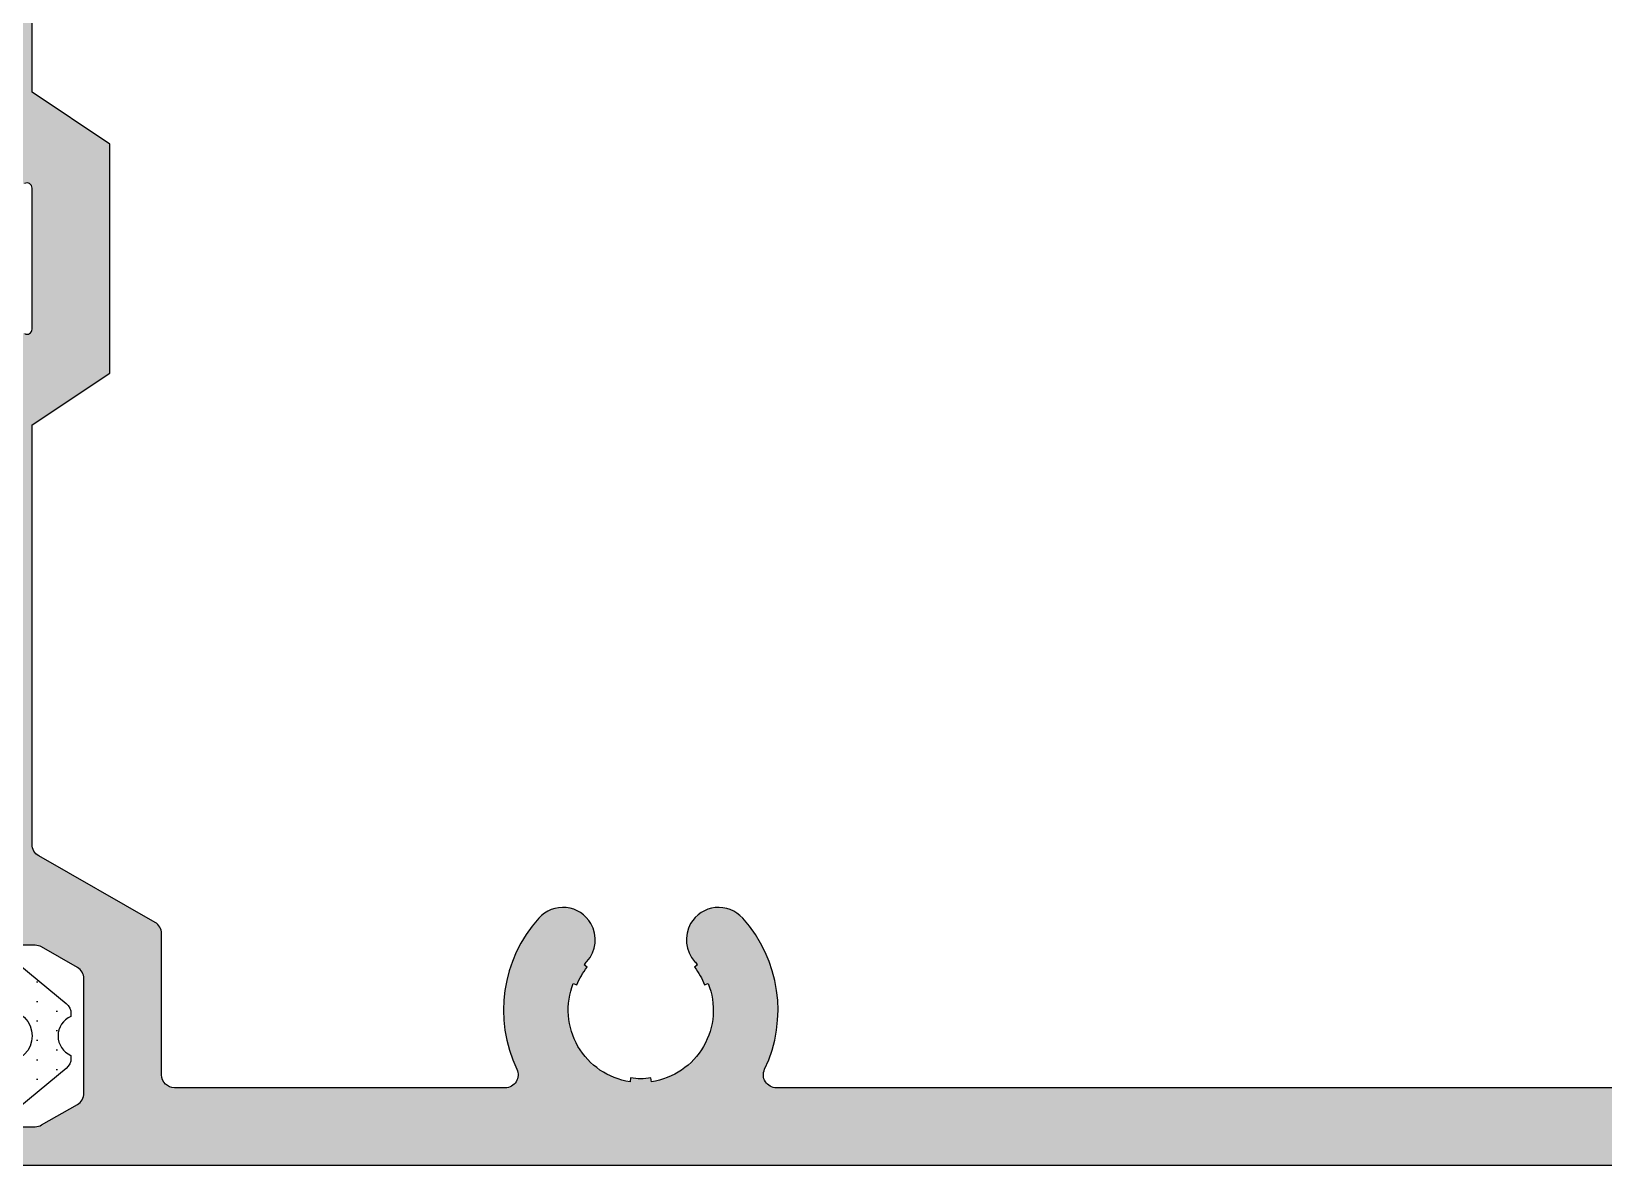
# Model space of a CAD drawing. Header units: millimetres. Extents: x 434053 to 1059003, y -2417481 to 936527.
# Drawn here: x 641118 to 641178.7, y -2239616.2 to -2239572.4 of the extents above; entities that cross this region are included whole.
import ezdxf

# ---------------------------------------------------------------- set-up
doc = ezdxf.new("R2010")
doc.units = ezdxf.units.MM
doc.header["$LTSCALE"] = 1000
doc.header["$MEASUREMENT"] = 0
doc.layers.add('A-DETL-0001', color=4, linetype='Continuous', lineweight=15)
for name, color, linetype in [('ELASTOMER', 6, 'Continuous'), ('ELASTOMER-V', 241, 'Continuous'), ('EXTRUSION1', 4, 'Continuous'), ('HZHZNEWPLOTLAYER#@$TT', 7, 'Continuous'), ('型材断面填充', 254, 'Continuous')]:
    doc.layers.add(name, color=color, linetype=linetype)

# ---------------------------------------------------------------- blocks, each defined once
blk = doc.blocks.new('20211011-LC12')
at = {"layer": '型材断面填充', "linetype": 'ByBlock'}
h = blk.add_hatch(color=256, dxfattribs=at)
edge = h.paths.add_edge_path(flags=16)
edge.add_arc((44.99995046646291, 47.49991090742333), 0.5, 0, 90)
edge.add_line((44.99995046646291, 47.99991090742333), (30.99997148096008, 47.99991090742697))
edge.add_arc((30.99997148096008, 47.49991090742697), 0.5, 90, 180)
edge.add_line((30.49997148096008, 47.49991090742697), (30.49997148096008, 41.62942495593961))
edge.add_arc((29.99997148096001, 41.62942495593948), 0.5000000000000746, -60.25511870231918, 1.4722445484949276e-11, ccw=False)
edge.add_line((30.24804095014406, 41.19530338488039), (25.75187692749023, 38.62606680043245))
edge.add_arc((25.99994639667428, 38.19194522937336), 0.5000000000000722, 119.7448812976808, 180.0000000000147)
edge.add_line((25.4999463966742, 38.19194522937323), (25.4999463966742, 11.49991367585972))
edge.add_arc((25.9999463966742, 11.49991367585972), 0.5, 180, 270)
edge.add_line((25.9999463966742, 10.99991367585972), (44.99995046646291, 10.99991367585608))
edge.add_arc((44.99995046646291, 11.49991367585608), 0.5, 270, 360)
edge.add_line((45.49995046646291, 11.49991367585608), (45.49995046646291, 47.49991090742333))
edge = h.paths.add_edge_path(flags=16)
edge.add_arc((149.9999677274575, 43.99991090404912), 5.299999999982185, 154.4667710054802, 222.0225913319795)
edge.add_arc((146.9912999442908, 41.28874544056831), 1.250000000002372, 222.0225913320076, 330.0000000004409)
edge.add_arc((146.991299944308, 41.28874544058336), 1.249999999995031, 329.9999999994492, 402.0225913369761)
edge.add_arc((149.9999677272222, 43.99991090431489), 2.799999999964994, 218.5196242606471, 222.022591337007, ccw=False)
edge.add_line((147.8092620219977, 42.25611948533697), (147.9266212562216, 42.34953688277528))
edge.add_arc((149.999967727414, 43.99991090412306), 2.649999999989757, 201.4803757469475, 218.5196242551437, ccw=False)
edge.add_line((147.5340286636201, 43.02952719980749), (147.3944472071889, 42.97459982031796))
edge.add_arc((149.9999677274535, 43.99991090408348), 2.80000000000218, 98.51962425415962, 201.4803757459716, ccw=False)
edge.add_line((149.5851529126376, 46.76901340659606), (149.6073751348558, 46.62066862966822))
edge.add_arc((149.9999677274518, 43.99991090408002), 2.649999999998381, 81.48037574577779, 98.51962425422221, ccw=False)
edge.add_line((150.3925603200478, 46.62066862966822), (150.414782542266, 46.76901340658151))
edge.add_arc((149.9999677274758, 43.99991090408665), 2.799999999980847, -21.480375745893127, 81.48037574630712, ccw=False)
edge.add_line((152.605488247722, 42.97459982033251), (152.4659067912726, 43.02952719981113))
edge.add_arc((149.9999677274848, 43.99991090407001), 2.649999999963366, 321.4803757458682, 338.51962425414524, ccw=False)
edge.add_line((152.0733141986857, 42.34953688277528), (152.1906734329095, 42.25611948533697))
edge.add_arc((149.9999677274761, 43.99991090407291), 2.7999999999778, 317.9774086670887, 321.4803757458903, ccw=False)
edge.add_arc((153.0086355105848, 41.28874544055471), 1.2499999999839, 137.9774086670813, 209.9999999993287)
edge.add_arc((153.0086355105922, 41.28874544059364), 1.250000000009841, 210.0000000007027, 317.9774086799817)
edge.add_arc((149.9999677273191, 43.99991090303279), 5.299999999371392, 317.9774086799838, 385.533228998954)
edge.add_arc((155.2335133676093, 46.49991090777562), 0.5000000000005931, 89.99999999995771, 205.5332289990933, ccw=False)
edge.add_line((155.2335133676097, 46.99991090777621), (196.4999677271699, 46.99991090777621))
edge.add_arc((196.4999677271699, 46.49991090777621), 0.5, 0, 90, ccw=False)
edge.add_line((196.9999677271699, 46.49991090777621), (196.9999677271699, -46.50008909222379))
edge.add_arc((196.4999677271699, -46.50008909222379), 0.5, -90, 0, ccw=False)
edge.add_line((196.4999677271699, -47.00008909222379), (155.2335133676133, -47.00008909222379))
edge.add_arc((155.2335133676145, -46.50008909222562), 0.4999999999981668, 154.4667710009284, 269.9999999998665, ccw=False)
edge.add_arc((149.9999677273338, -44.00008908745983), 5.299999999375096, 334.4667710007754, 402.0225913199459)
edge.add_arc((153.0086355106098, -41.2889236250227), 1.250000000012796, 42.0225913198766, 149.9999999990068)
edge.add_arc((153.0086355106102, -41.28892362497651), 1.249999999990001, 150.000000000849, 222.0225913322366)
edge.add_arc((149.9999677274278, -44.00008908850176), 2.800000000031143, 38.51962425341719, 42.02259133231382, ccw=False)
edge.add_line((152.1906734329241, -42.25629766975908), (152.0733141987039, -42.34971506719739))
edge.add_arc((149.9999677274898, -44.00008908849453), 2.64999999997516, 21.48037574572578, 38.5196242539954, ccw=False)
edge.add_line((152.4659067912908, -43.02970538423688), (152.6054882477438, -42.97477800475463))
edge.add_arc((149.9999677274895, -44.00008908850669), 2.799999999987707, -81.48037574615881, 21.480375745792287, ccw=False)
edge.add_line((150.4147825422879, -46.76919159100726), (150.392560320066, -46.62084681409397))
edge.add_arc((149.99996772747, -44.00008908851306), 2.649999999991179, 261.4803757457545, 278.5196242542455, ccw=False)
edge.add_line((149.607375134874, -46.62084681409397), (149.5851529126594, -46.76919159102181))
edge.add_arc((149.9999677274713, -44.00008908850853), 2.800000000002273, 158.5196242542045, 261.48037574592416, ccw=False)
edge.add_line((147.3944472072035, -42.97477800475099), (147.5340286636383, -43.02970538423324))
edge.add_arc((149.9999677274603, -44.00008908856505), 2.650000000021864, 141.48037574496, 158.5196242529483, ccw=False)
edge.add_line((147.9266212562397, -42.34971506720103), (147.8092620220159, -42.25629766976272))
edge.add_arc((149.9999677272715, -44.00008908887715), 2.800000000074363, 137.9774086613496, 141.4803757375638, ccw=False)
edge.add_arc((146.9912999443257, -41.28892362501345), 1.249999999997598, 317.9774086631735, 390.0000000007128)
edge.add_arc((146.99129994431, -41.2889236249865), 1.249999999997777, 29.99999999928112, 137.977408668044)
edge.add_arc((149.9999677274575, -44.00008908847506), 5.299999999968509, 137.9774086678316, 205.5332289948497)
edge.add_arc((144.7664220870027, -46.50008909283886), 0.4999999993885642, -90.00000000040058, 25.533228995279387, ccw=False)
edge.add_line((144.7664220869992, -47.00008909222743), (77.23351281481882, -47.00008909222379))
edge.add_arc((77.23351281482269, -46.50008909222416), 0.4999999999996305, 154.4667710196739, 269.9999999995571, ccw=False)
edge.add_arc((71.99996717372757, -44.00008908917734), 5.2999999993676, 334.4667710195702, 402.0225913200246)
edge.add_arc((75.00863495699468, -41.28892362674407), 1.250000000014449, 42.02259132006964, 149.9999999990196)
edge.add_arc((75.00863495699342, -41.28892362669682), 1.249999999989737, 150.000000000866, 222.0225913327244)
edge.add_arc((71.99996717384312, -44.00008909023255), 2.800000000014636, 38.51962425404338, 42.02259133269388, ccw=False)
edge.add_line((74.19067287930739, -42.2562976714762), (74.07331364508718, -42.34971506891816))
edge.add_arc((71.99996717388355, -44.00008909021446), 2.64999999996647, 21.48037574586499, 38.51962425412188, ccw=False)
edge.add_line((74.46590623767406, -43.029705385954), (74.60548769412708, -42.97477800647539))
edge.add_arc((71.99996717388368, -44.0000890902311), 2.799999999978886, -81.4803757463576, 21.48037574594349, ccw=False)
edge.add_line((72.41478198867117, -46.76919159272438), (72.3925597664529, -46.62084681581109))
edge.add_arc((71.99996717385511, -44.00008909021927), 2.650000000002241, 261.4803757457505, 278.5196242542495, ccw=False)
edge.add_line((71.60737458125732, -46.62084681581109), (71.5851523590427, -46.76919159273893))
edge.add_arc((71.9999671738546, -44.00008909022566), 2.800000000002273, 158.5196242542045, 261.48037574592416, ccw=False)
edge.add_line((69.39444665358678, -42.97477800646811), (69.53402811002161, -43.02970538595036))
edge.add_arc((71.99996717384359, -44.00008909028218), 2.650000000021877, 141.4803757449602, 158.5196242529483, ccw=False)
edge.add_line((69.92662070262304, -42.34971506891816), (69.8092614683992, -42.25629767147984))
edge.add_arc((71.99996717365867, -44.00008909059759), 2.800000000079483, 137.9774086613527, 141.4803757375606, ccw=False)
edge.add_arc((68.99129939071263, -41.28892362673096), 1.24999999999467, 317.9774086630762, 390.0000000008104)
edge.add_arc((68.99129939069567, -41.28892362671115), 1.24999999999945, 29.99999999963546, 137.9774086678739)
edge.add_arc((71.99996717385162, -44.00008909019281), 5.29999999997183, 137.9774086679079, 205.5332289760399)
edge.add_arc((66.76642153256614, -46.50008909283731), 0.4999999993937493, -89.99999999983072, 25.533228975857583, ccw=False)
edge.add_line((66.76642153256762, -47.00008909223106), (53.99997437780257, -47.00008909222379))
edge.add_arc((53.99997437780257, -46.50008909222379), 0.5, 180, 270, ccw=False)
edge.add_line((53.49997437780257, -46.50008909222379), (53.49997437780257, -41.0492827536109))
edge.add_arc((52.99997437780272, -41.04928275361116), 0.4999999999998508, 3.012621394283142e-11, 60.2551187032944)
edge.add_line((53.24804384697927, -40.61516118254804), (48.75187982433636, -38.04592459819105))
edge.add_arc((48.99994929351042, -37.61180302713355), 0.4999999999937293, 179.9999999998022, 240.2551187032219, ccw=False)
edge.add_line((48.49994929351669, -37.61180302713183), (48.49994929351669, -21.42003070778082))
edge.add_line((48.49994929351669, -21.42003070778082), (51.49994818768027, -19.42003353000109))
edge.add_line((51.49994818768027, -19.42003353000109), (51.49995242101431, -10.58014171368632))
edge.add_line((51.49995242101431, -10.58014171368632), (48.49994929351669, -8.580141713686317))
edge.add_line((48.49994929351669, -8.580141713686317), (48.49994929351305, 46.49991090777621))
edge.add_arc((48.99994929351305, 46.49991090777621), 0.5, 90, 180, ccw=False)
edge.add_line((48.99994929351305, 46.99991090777621), (66.76642153254579, 46.99991090777621))
edge.add_arc((66.76642153254585, 46.49991090838004), 0.4999999993961737, -25.53322897587941, 90.00000000000648, ccw=False)
edge.add_arc((71.99996717384073, 43.99991090573047), 5.29999999998008, 154.4667710239566, 222.0225913319557)
edge.add_arc((68.99129939067411, 41.28874544225269), 1.250000000002382, 222.0225913320071, 330.0000000004407)
edge.add_arc((68.99129939069093, 41.2887454422677), 1.249999999995329, 329.9999999994593, 402.0225913369661)
edge.add_arc((71.99996717361542, 43.9999109060077), 2.799999999978036, 218.5196242606551, 222.0225913369986, ccw=False)
edge.add_line((69.80926146838101, 42.25611948702135), (69.92662070260485, 42.34953688445967))
edge.add_arc((71.99996717379726, 43.99991090580745), 2.649999999989746, 201.4803757469476, 218.5196242551439, ccw=False)
edge.add_line((69.53402811000342, 43.02952720149187), (69.39444665357223, 42.97459982200235))
edge.add_arc((71.99996717383682, 43.99991090576786), 2.800000000002193, 98.51962425415991, 201.4803757459715, ccw=False)
edge.add_line((71.58515235902087, 46.76901340828044), (71.60737458123913, 46.6206686313526))
edge.add_arc((71.9999671738351, 43.99991090576441), 2.649999999998381, 81.48037574577779, 98.51962425422221, ccw=False)
edge.add_line((72.39255976643108, 46.6206686313526), (72.41478198864934, 46.76901340826589))
edge.add_arc((71.99996717385912, 43.99991090577103), 2.799999999980847, -21.480375745893127, 81.48037574630712, ccw=False)
edge.add_line((74.60548769410525, 42.9745998220169), (74.46590623765587, 43.02952720149551))
edge.add_arc((71.99996717387123, 43.99991090575257), 2.649999999959764, 321.4803757458565, 338.51962425415684, ccw=False)
edge.add_line((74.07331364506899, 42.34953688445967), (74.19067287929283, 42.25611948702135))
edge.add_arc((71.9999671738591, 43.99991090575755), 2.799999999978197, 317.9774086670888, 321.4803757458899, ccw=False)
edge.add_arc((75.00863495696483, 41.28874544223943), 1.249999999981275, 137.9774086669939, 209.9999999994161)
edge.add_arc((75.00863495697662, 41.28874544228518), 1.25000000001437, 210.0000000009619, 317.9774086801752)
edge.add_arc((71.99996717370281, 43.99991090471644), 5.29999999937113, 317.9774086800978, 385.5332289805276)
edge.add_arc((77.23351281479559, 46.49991090777398), 0.4999999999985966, 89.99999999983879, 205.5332289805141, ccw=False)
edge.add_line((77.233512814797, 46.99991090777257), (144.7664220869701, 46.99991090778349))
edge.add_arc((144.7664220869692, 46.49991090838878), 0.49999999939471, -25.53322899462478, 89.99999999989899, ccw=False)
edge = h.paths.add_edge_path()
edge.add_arc((46.49994929364766, -48.00008909233657), 1, 89.99999999583122, 180, ccw=False)
edge.add_line((46.49994929372042, -47.00008909233657), (46.69997437796701, -47.00008909235112))
edge.add_arc((46.69997437794882, -47.30008909233584), 0.2999999999847205, 6.947971087356564e-10, 89.99999999652601, ccw=False)
edge.add_line((46.99997437793354, -47.3000890923322), (46.99997437793354, -48.00008909235839))
edge.add_arc((47.49997437792626, -48.00008909235112), 0.499999999992724, 180.0000000008338, 270.0000000008338)
edge.add_line((47.49997437793354, -48.50008909234384), (48.61719215938865, -48.50008909234384))
edge.add_arc((48.61719215938988, -48.00008909235079), 0.4999999999930509, 269.9999999998591, 299.7448812970081)
edge.add_line((48.86526162856535, -48.4342106634067), (50.24804384711024, -47.64404939566521))
edge.add_arc((49.99997437792939, -47.20992782459959), 0.5000000000041475, 299.7448812969915, 360.000000000101)
edge.add_line((50.49997437793354, -47.20992782459871), (50.49997437793354, -42.79025036010353))
edge.add_arc((49.99997437794116, -42.79025036010413), 0.4999999999923759, 6.920886986970144e-11, 60.25511870235114)
edge.add_line((50.24804384712115, -42.35612878905158), (48.86526162856899, -41.56596752128462))
edge.add_arc((48.61719215938529, -42.00008909234391), 0.5000000000000704, 60.25511870236548, 90.00000000003176)
edge.add_line((48.61719215938501, -41.50008909234384), (47.49997437793354, -41.50008909235839))
edge.add_arc((47.49997437793354, -42.00008909235839), 0.5, 90, 180)
edge.add_line((46.99997437793354, -42.00008909235839), (46.99997437792626, -42.70008909237731))
edge.add_arc((46.69997437794154, -42.70008909238095), 0.2999999999847205, -90.00000000347399, 6.947971087356564e-10, ccw=False)
edge.add_line((46.69997437792335, -43.00008909236567), (46.49994929357854, -43.00008909235112))
edge.add_arc((46.49994929365116, -42.00008909235098), 1.000000000000135, 180.0000423203751, 269.99999999583895, ccw=False)
edge.add_line((45.4999492936513, -42.00008983098087), (45.49993062815338, -16.72968895943995))
edge.add_arc((45.69993062815482, -16.72968881171576), 0.2000000000014998, 60.882262584501916, 180.0000423198632, ccw=False)
edge.add_line((45.79725179941306, -16.55496448706253), (48.20262716152502, -17.89475474253049))
edge.add_arc((48.29994833278484, -17.72003041787997), 0.1999999999999119, 240.8822625837279, 359.9999584659344)
edge.add_line((48.4999483327847, -17.72003056286121), (48.49995227616455, -12.28014185873326))
edge.add_arc((48.2999522761631, -12.2801417137521), 0.2000000000015049, 359.9999584659582, 479.1177374154966)
edge.add_line((48.20263110490487, -12.10541738909887), (45.79727371288027, -13.44519763524659))
edge.add_arc((45.69995254162206, -13.27047331059337), 0.2000000000014782, 180.0000089597035, 299.11773741549325, ccw=False)
edge.add_line((45.49995254162059, -13.27047334186864), (45.49994929364766, 7.499917070166703))
edge.add_arc((44.99994929364765, 7.499916991979271), 0.5000000000000132, 8.959619687905531e-06, 90.00001743023843)
edge.add_line((44.99994914154013, 7.999916991979262), (24.99994914161289, 7.999910907685262))
edge.add_arc((24.99994929372225, 7.499910907683454), 0.5000000000018305, 90.00001743044888, 179.9999999997929)
edge.add_line((24.49994929372042, 7.499910907685262), (24.49994929372042, 4.999910907685262))
edge.add_arc((24.99994929372042, 4.999910907685262), 0.5, 180, 270)
edge.add_line((24.99994929372042, 4.499910907685262), (26.99994929372042, 4.499910907685262))
edge.add_arc((26.99994929372042, 3.999910907685262), 0.5, 0, 90, ccw=False)
edge.add_line((27.49994929372042, 3.999910907685262), (27.49994929372042, 2.999910907685262))
edge.add_arc((26.99994929372042, 2.999910907685262), 0.5, -90, 0, ccw=False)
edge.add_line((26.99994929372042, 2.499910907685262), (22.99994929372042, 2.499910907685262))
edge.add_arc((22.99994929372042, 2.999910907685262), 0.5, 180, 270, ccw=False)
edge.add_line((22.49994929372042, 2.999910907685262), (22.49994929372042, 7.499910907685262))
edge.add_arc((21.99994929372042, 7.499910907685262), 0.5, 0, 90)
edge.add_line((21.99994929372042, 7.999910907685262), (2.49994929372042, 7.999910907685262))
edge.add_arc((2.49994929372042, 7.499910907685262), 0.5, 90, 180)
edge.add_line((1.99994929372042, 7.499910907685262), (1.99994929372042, 5.999910907685262))
edge.add_arc((2.49994929372042, 5.999910907685262), 0.5, 180, 270)
edge.add_line((2.49994929372042, 5.499910907685262), (4.49994929372042, 5.499910907685262))
edge.add_arc((4.49994929372042, 4.999910907685262), 0.5, 0, 90, ccw=False)
edge.add_line((4.99994929372042, 4.999910907685262), (4.99994929372042, 3.999910907685262))
edge.add_arc((4.49994929372042, 3.999910907685262), 0.5, -90, 0, ccw=False)
edge.add_line((4.49994929372042, 3.499910907685262), (0.4999492937204195, 3.499910907685262))
edge.add_arc((0.4999492937204195, 3.999910907685262), 0.5, 180, 270, ccw=False)
edge.add_line((-5.070627958048135e-05, 3.999910907685262), (-5.070627594250254e-05, 10.49991090768526))
edge.add_arc((0.4999492937240599, 10.49991090768526), 0.5000000000000024, 90.00000795535311, 180.0000000000002, ccw=False)
edge.add_line((0.4999492243005079, 10.99991090768526), (22.99994646609412, 10.99991403180684))
edge.add_arc((22.99994639666874, 11.49991403181229), 0.50000000000546, 270.0000079555617, 359.9999999997918)
edge.add_line((23.4999463966742, 11.49991403181048), (23.4999463966742, 41.99990875912408))
edge.add_arc((24.4999463966742, 41.99990875912408), 1, 89.99999999583122, 180, ccw=False)
edge.add_line((24.49994639674696, 42.99990875912408), (24.69997148099355, 42.99990875910953))
edge.add_arc((24.69997148096809, 42.69990875912481), 0.2999999999847205, -6.947971087356564e-10, 89.99999999513642, ccw=False)
edge.add_line((24.99997148095281, 42.69990875912117), (24.99997148096008, 41.99990875910225))
edge.add_arc((25.49997148096008, 41.99990875910225), 0.5, 180, 270)
edge.add_line((25.49997148096008, 41.49990875910225), (26.61718926241156, 41.49990875910225))
edge.add_arc((26.61718926241183, 41.99990875910233), 0.500000000000071, 269.9999999999682, 299.7448812976345)
edge.add_line((26.86525873159553, 41.56578718804303), (28.2480409501477, 42.35594845580999))
edge.add_arc((27.99997148096771, 42.79007002686254), 0.4999999999923757, 299.7448812976489, 359.9999999999308)
edge.add_line((28.49997148096008, 42.79007002686194), (28.49997148096008, 47.20974749135712))
edge.add_arc((27.99997148095594, 47.209747491358), 0.5000000000041496, 359.999999999899, 420.2551187030085)
edge.add_line((28.24804095013678, 47.64386906242362), (26.86525873159189, 48.43403033016511))
edge.add_arc((26.61718926241642, 47.9999087591092), 0.4999999999930516, 60.25511870299184, 90.00000000014089)
edge.add_line((26.6171892624152, 48.49990875910225), (25.49997148096008, 48.49990875910225))
edge.add_arc((25.49997148096008, 47.99990875910225), 0.5, 90, 180)
edge.add_line((24.99997148096008, 47.99990875910225), (24.99997148096008, 47.29990875909061))
edge.add_arc((24.69997148096809, 47.29990875908697), 0.2999999999919964, -90.00000000347399, 6.947971087356564e-10, ccw=False)
edge.add_line((24.6999714809499, 46.99990875909498), (24.49997148088733, 46.99990875910953))
edge.add_arc((24.49997148096008, 47.99990875910952), 0.9999999999999929, 180.0000000008334, 269.9999999958314, ccw=False)
edge.add_line((23.49997148096008, 47.99990875909498), (23.49997148093098, 49.99991090739422))
edge.add_line((23.49997148093098, 49.99991090739422), (199.9999677273008, 49.99991090771437))
edge.add_line((199.9999677273008, 49.99991090771437), (199.9999677273008, -50.00008909228563))
edge.add_line((199.9999677273008, -50.00008909228563), (45.49997437790444, -50.00008909228563))
edge.add_line((45.49997437790444, -50.00008909228563), (45.49994929364766, -48.00008909233657))
at = {"color": 0, "linetype": 'ByBlock', "elevation": -4.022694582720726e-08}
for points in [[(47.49997437793354, -48.50008909234384), (48.61719215938865, -48.50008909234384, 0.1305202039166724), (48.86526162856535, -48.4342106634067), (50.24804384711024, -47.64404939566521, 0.2691426359081674), (50.49997437793354, -47.20992782459871), (50.49997437793354, -42.79025036010353, 0.269142635904296), (50.24804384712115, -42.35612878905158), (48.86526162856899, -41.56596752128462, 0.130520203918967), (48.61719215938501, -41.50008909234384), (47.49997437793354, -41.50008909235839, 0.414213562373095)], [(48.20262716152502, -17.89475474253049, 0.5722285904042371), (48.4999483327847, -17.72003056286121), (48.49995227616455, -12.28014185873326, 0.5722290715364698), (48.20263110490487, -12.10541738909887)], [(144.7664220869992, -47.00008909222743), (77.23351281481882, -47.00008909222379, -0.5516495922973828), (76.78234508709284, -46.28457185055959, 0.3036126776570114), (75.9372361248279, -40.45214416288582, 0.5094012912895279), (73.92610320226231, -40.66392362671832, 0.3250286796628074), (74.08003378936337, -42.12570309074363, -0.01528576764142399), (74.19067287930739, -42.2562976714762), (74.07331364508718, -42.34971506891816, -0.07448503859052753), (74.46590623767406, -43.029705385954), (74.60548769412708, -42.97477800647539, -0.4821316613310349), (72.41478198867117, -46.76919159272438), (72.3925597664529, -46.62084681581109, -0.07448503859158971), (71.60737458125732, -46.62084681581109), (71.5851523590427, -46.76919159273893, -0.4821316613279064), (69.39444665358678, -42.97477800646811), (69.53402811002161, -43.02970538595036, -0.0744850385893488), (69.92662070262304, -42.34971506891816), (69.8092614683992, -42.25629767147984, -0.01528576763076372), (69.91990055828501, -42.12570309084913, 0.325028679691156), (70.07383114542972, -40.66392362671832, 0.5094012912306646), (68.06269822304967, -40.45214416266754, 0.3036126776935992), (67.2175892597661, -46.28457185146908, -0.551649592273514), (66.76642153256762, -47.00008909223106), (53.99997437780257, -47.00008909222379, -0.414213562373095), (53.49997437780257, -46.50008909222379), (53.49997437780257, -41.0492827536109, 0.2691426359088933), (53.24804384697927, -40.61516118254804), (48.75187982433636, -38.04592459819105, -0.2691426359096191), (48.49994929351669, -37.61180302713183), (48.49994929351669, -21.42003070778082), (51.49994818768027, -19.42003353000109), (51.49995242101431, -10.58014171368632), (48.49994929351669, -8.580141713686317), (48.49994929351305, 46.49991090777621, -0.414213562373095)]]:
    blk.add_lwpolyline(points, format="xyb", dxfattribs=at)
blk.add_lwpolyline([(199.9999677273008, -50.00008909228563), (45.49997437790444, -50.00008909228563)], dxfattribs=at)
blk = doc.blocks.new('*U555')
at = {"layer": 'ELASTOMER-V', "linetype": 'ByBlock'}
h = blk.add_hatch(dxfattribs=at)
h.set_pattern_fill('DOTS', color=256, scale=12, style=0)
h.set_pattern_definition([(0, (0, -2.000019868988602), (0.375, 0.75), [0, -0.75])])
edge = h.paths.add_edge_path()
edge.add_arc((0.9997912681061507, -14.81267845198454), 1.000052182993386, 0, 90)
edge.add_line((0.9997912681061507, -13.81262626899115), (-1.000313097880621, -13.81262626899115))
edge.add_arc((-1.000313097880621, -14.81267845198454), 1.000052182993386, 90, 180)
edge.add_line((-2.000365280874007, -14.81267845198454), (-5.000000000073101, -14.81267845198454))
edge.add_line((-5.000000000073101, -14.81267845198454), (-5.000000000076739, -4.812658582995937))
edge.add_line((-5.000000000076739, -4.812658582995937), (-2, -4.812658582995937))
edge.add_line((-2, -4.812658582995937), (-2, -3.11250000000291))
edge.add_line((-2, -3.11250000000291), (-2.350000000002183, -3.11250000000291))
edge.add_arc((-2.34999999999976, -2.612500000001841), 0.5000000000010694, 140.4654215854086, 269.9999999997224, ccw=False)
edge.add_line((-2.735620282557647, -2.294228107304662), (-1.24998938407748, -0.4942281073055028))
edge.add_arc((-0.8643691015187139, -0.8125000000001112), 0.5000000000001112, 90.00000000000051, 140.4654215857, ccw=False)
edge.add_line((-0.8643691015187187, -0.3125), (-0.75, -0.3124999999999998))
edge.add_arc((3.469446951953618e-17, 4.440892098500626e-16), 0.8125000000000001, 202.6198649480404, 337.3801350519596)
edge.add_line((0.75, -0.3125), (0.8643691015150807, -0.3125))
edge.add_arc((0.8643691015150929, -0.8124999999999791), 0.4999999999999791, 39.53457841442798, 90.00000000000142, ccw=False)
edge.add_line((1.249989384073046, -0.4942281073045933), (2.735620282560603, -2.294228107304662))
edge.add_arc((2.349999999999038, -2.612500000000107), 0.500000000002803, -90.00000000013472, 39.534578414169914, ccw=False)
edge.add_line((2.349999999997863, -3.11250000000291), (1.999999999999318, -3.11250000000291))
edge.add_line((1.999999999999318, -3.11250000000291), (1.999999999999318, -4.812658582995937))
edge.add_line((1.999999999999318, -4.812658582995937), (5.000000000079694, -4.812658582995937))
edge.add_line((5.000000000079694, -4.812658582995937), (5.000000000079694, -14.81267845198454))
edge.add_line((5.000000000079694, -14.81267845198454), (1.999843451099537, -14.81267845198454))
edge = h.paths.add_edge_path(flags=16)
edge.add_line((0.9999999999996589, -2.8125), (0.9999999999996589, -3.8125))
edge.add_arc((-3.410605131648481e-13, -3.8125), 1, -180, 0, ccw=False)
edge.add_line((-1.000000000000341, -3.8125), (-1.000000000000341, -2.8125))
edge.add_arc((-3.410605131648481e-13, -2.8125), 1, 0, 180, ccw=False)
at = {"color": 0, "linetype": 'ByBlock'}
for points in [[(1.999843451099537, -14.81267845198454, 0.414213562373095), (0.9997912681061507, -13.81262626899115), (-1.000313097880621, -13.81262626899115, 0.414213562373095), (-2.000365280874007, -14.81267845198454), (-5.000000000073101, -14.81267845198454), (-5.000000000076739, -4.812658582995937), (-2, -4.812658582995937), (-2, -3.11250000000291), (-2.350000000002183, -3.11250000000291, -0.634218949713358), (-2.735620282557647, -2.294228107304662), (-1.24998938407748, -0.4942281073055027, -0.2238262200734478), (-0.8643691015187187, -0.3125), (-0.75, -0.3124999999999998, 0.6666666666666664), (0.75, -0.3125), (0.8643691015150807, -0.3125, -0.2238262200728703), (1.249989384073046, -0.4942281073045933), (2.735620282560603, -2.294228107304662, -0.6342189497133012), (2.349999999997863, -3.11250000000291), (1.999999999999318, -3.11250000000291), (1.999999999999318, -4.812658582995937), (5.000000000079694, -4.812658582995937), (5.000000000079694, -14.81267845198454)], [(0.9999999999996589, -2.8125), (0.9999999999996589, -3.8125, -0.9999999999999998), (-1.000000000000341, -3.8125), (-1.000000000000341, -2.8125, -0.9999999999999998)]]:
    blk.add_lwpolyline(points, format="xyb", close=True, dxfattribs=at)
blk = doc.blocks.new('20221206.181723')
at = {"layer": 'ELASTOMER', "rotation": 270}
blk.add_blockref('*U555', (200.3126277456468, 1815.571567323044, -6.746124249023129e-08), dxfattribs=at)
at = {"layer": 'EXTRUSION1'}
blk.add_blockref('20211011-LC12', (149.9999947847682, 1860.571656415254, -2.723429666302403e-08), dxfattribs=at)
blk = doc.blocks.new('A$C6AE5520D')
at = {"layer": 'A-DETL-0001'}
blk.add_line((15202.23600024136, 16765.13669899875), (15377.23600024136, 16765.13669899875), dxfattribs=at)
blk.add_blockref('20221206.181723', (15027.23600024133, 14954.56504258235))

msp = doc.modelspace()

# ---------------------------------------------------------------- block references
at = {"layer": 'HZHZNEWPLOTLAYER#@$TT'}
msp.add_blockref('A$C6AE5520D', (625892.3158360333, -2256381.346538838), dxfattribs=at)

doc.saveas('drawing.dxf')
